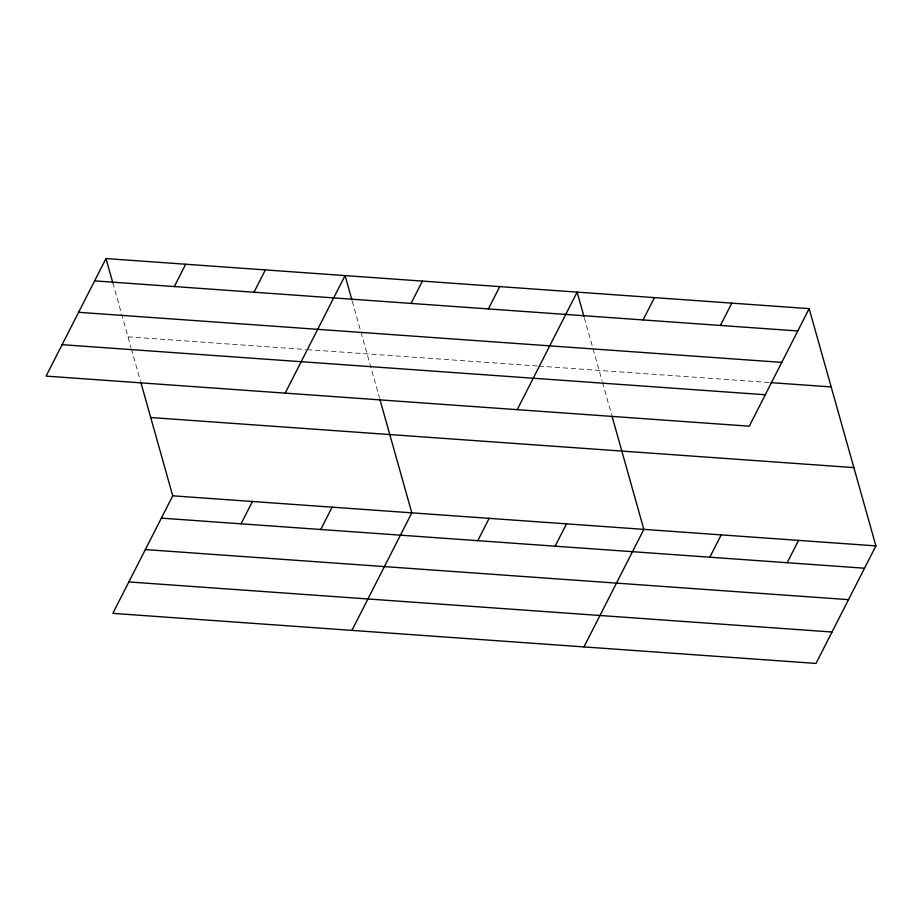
<?xml version="1.0" encoding="UTF-8"?>
<svg xmlns="http://www.w3.org/2000/svg" width="922" height="922" viewBox="0 0 922 922"><rect width="100%" height="100%" fill="white"/><g stroke="black" fill="none" stroke-linecap="round" stroke-linejoin="round"><path stroke-width="0.69" stroke-dasharray="4.61 3.46" d="M128.02 336.853L305.897 349.519M307.326 349.622L537.549 366.022M538.978 366.126L769.593 382.549M584.329 317.756L602.158 381.166M602.539 382.503L611.62 414.773M352.285 301.229L379.576 398.246M112.83 282.858L131.039 347.606M131.42 348.954L140.501 381.224"/><path stroke-width="1.38" d="M105.995 258.563L46.1 376.107L749.263 426.183L809.159 308.64L105.995 258.563L112.83 282.858M174.316 286.558L185.679 264.234M253.999 292.228L265.375 269.904M140.882 382.561L172.737 495.817L112.841 613.361L816.005 663.437L875.9 545.893L809.159 308.64M285.175 393.129L345.07 275.586L351.904 299.88M241.057 523.811L252.432 501.499M411.039 303.419L422.414 281.095M320.752 529.493L332.116 507.169M488.395 308.928L499.759 286.604M351.916 630.394L411.811 512.839L379.956 399.595M517.219 409.656L577.114 292.113L583.949 316.407M477.792 540.672L489.156 518.348M643.083 319.946L654.459 297.622M555.136 546.181L566.511 523.857M720.428 325.454L731.803 303.131M583.96 646.921L643.856 529.366L612.001 416.122M709.836 557.199L721.2 534.875M787.181 562.708L798.556 540.384M94.62 280.876L797.784 330.963M78.612 312.304L781.775 362.381M771.023 382.653L831.183 386.929M62.108 344.678L765.272 394.754M150.712 417.528L853.876 467.604M172.737 495.817L875.9 545.893M161.362 518.141L864.525 568.217M145.353 549.57L848.517 599.646M128.861 581.943L832.024 632.019"/></g></svg>
